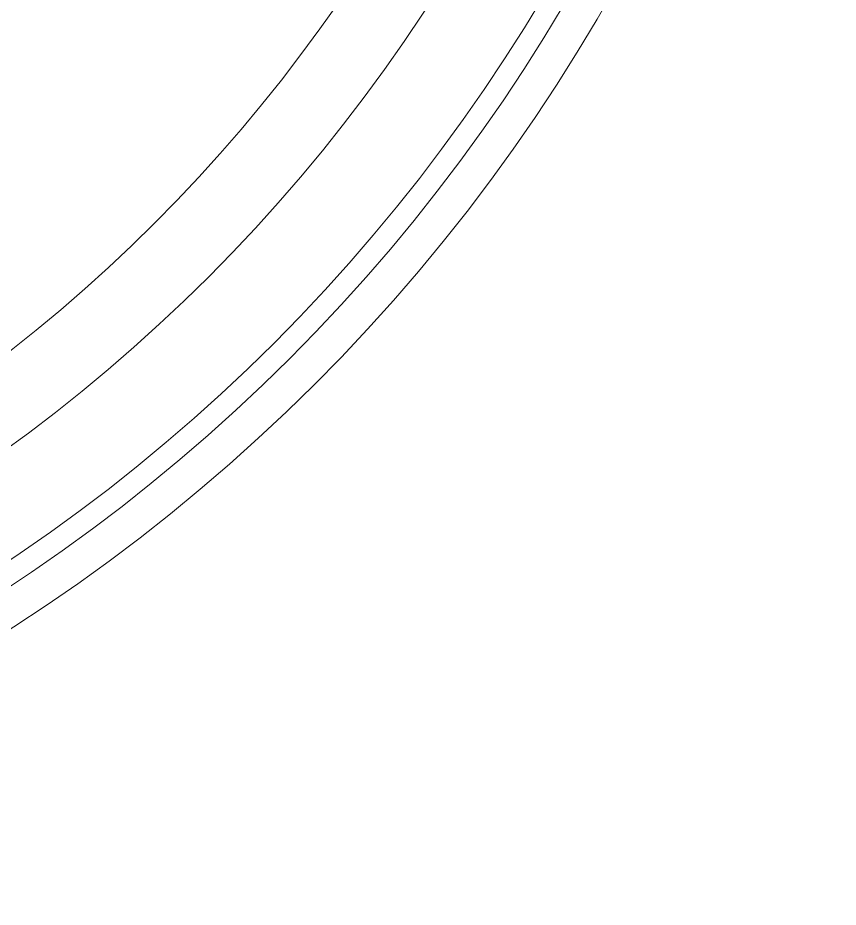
# Model space of a CAD drawing. Extents: x 11 to 120, y 2 to 94.
# Drawn here: x 116.752 to 119.037, y 35.493 to 37.97 of the extents above; entities that cross this region are included whole.
import ezdxf

# ---------------------------------------------------------------- set-up
doc = ezdxf.new("R2010")
doc.units = 0
doc.header["$MEASUREMENT"] = 0
doc.linetypes.add('SLD-Solid', pattern=[0])
doc.layers.add('OBJECT', color=7, linetype='CONTINUOUS')

msp = doc.modelspace()

# ---------------------------------------------------------------- linework, layer by layer
at = {"layer": 'OBJECT', "color": 7, "linetype": 'SLD-Solid', "lineweight": 15}
for radius, start, end in [(5.0469, 275.1971, 354.7076), (4.9469, 275.8814, 354.1042), (4.8857, 276.0436, 353.9454), (4.6263, 276.797, 353.2042), (4.4142, 277.4822, 352.5206), (3.0068, 273.8025, 340.2009), (2.9472, 273.9337, 339.5632)]:
    msp.add_arc((114.0116, 40.5189), radius, start, end, dxfattribs=at)

doc.saveas('drawing.dxf')
